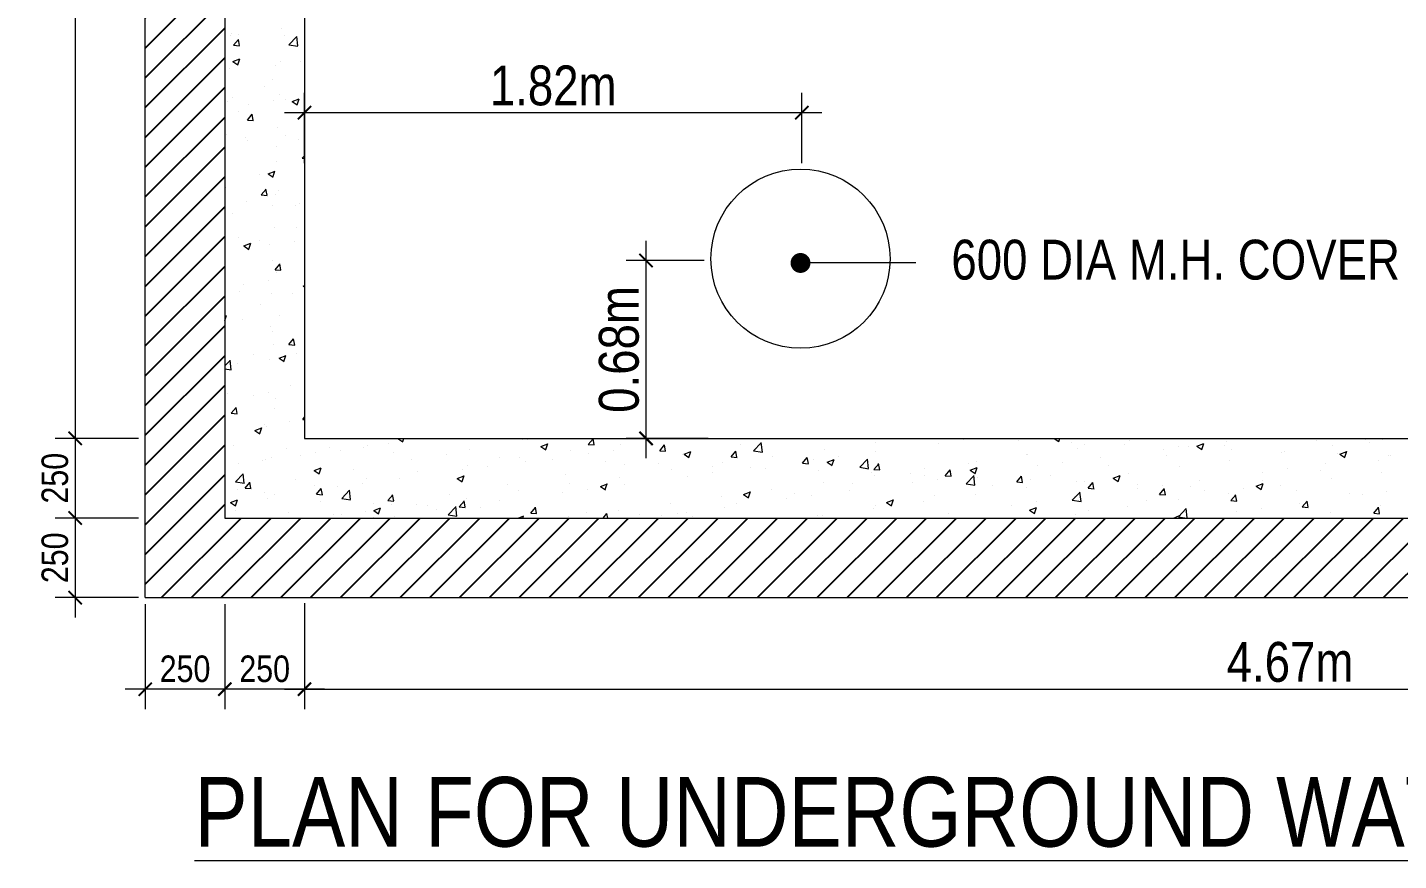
# Model space of a CAD drawing. Header units: inches. Extents: x -4010 to 65129, y -40138 to -1318.
# Drawn here: x 46673.1 to 46879.7, y -40137.9 to -40012.3 of the extents above; entities that cross this region are included whole.
import ezdxf

# ---------------------------------------------------------------- set-up
doc = ezdxf.new("R2010")
doc.units = ezdxf.units.IN
doc.header["$MEASUREMENT"] = 0
doc.header["$PDMODE"] = 99
doc.linetypes.add('ACAD_ISO04W100', pattern=[30.5, 24, -3, 0.5, -3])
doc.linetypes.add('DASHED2', pattern=[0.375, 0.25, -0.125])
for name, color, linetype, lineweight in [('BIG TEXT', 82, 'Continuous', 9), ('DIM', 7, 'Continuous', 15), ('GRID', 8, 'ACAD_ISO04W100', 15), ('TAXT', 150, 'Continuous', 0), ('U.G.W.R.', 130, 'DASHED2', 5), ('wall1', 7, 'Continuous', 9)]:
    doc.layers.add(name, color=color, linetype=linetype, lineweight=lineweight)
doc.layers.add('SECTION', color=7, linetype='Continuous')
doc.styles.get("Standard").update_dxf_attribs({"font": 'ARIALN.TTF'})
doc.dimstyles.new('L-SECTION', dxfattribs={"dimtxt": 4, "dimasz": 2, "dimexe": 3, "dimexo": 1, "dimgap": 1, "dimtad": 1, "dimdec": 0, "dimzin": 3, "dimdsep": 46, "dimlunit": 4, "dimtxsty": 'Standard', "dimblk1": 'ARCHTICK', "dimblk2": 'ARCHTICK', "dimsah": 1, "dimcen": 0.09375, "dimdle": 3, "dimclrd": 6, "dimclre": 6, "dimclrt": 6, "dimadec": 0, "dimazin": 0, "dimtfac": 1, "dimtdec": 0, "dimtofl": 0, "dimtmove": 1, "dimatfit": 3, "dimldrblk": 'ARCHTICK', "dimfxl": 3, "dimtolj": 1, "dimtzin": 0, "dimlwd": -1, "dimlwe": -1, "dimarcsym": 0})

# ---------------------------------------------------------------- blocks, each defined once
blk = doc.blocks.new('_ArchTick')
at = {"layer": 'GRID', "color": 0, "const_width": 0.15}
blk.add_lwpolyline([(-0.5, -0.5), (0.5, 0.5)], dxfattribs=at)
blk = doc.blocks.new('*D1458')
at = {"layer": 'Defpoints', "color": 0, "linetype": 'ByBlock'}
for p in [(46714.82, -40098.08), (47011.82, -40098.08), (47011.82, -40112.06)]:
    blk.add_point(p, dxfattribs=at)
at = {"layer": 'DIM', "color": 6}
for p, q in [((46714.82, -40099.08), (46714.82, -40115.06)), ((47011.82, -40099.08), (47011.82, -40115.06)), ((46711.82, -40112.06), (47014.82, -40112.06))]:
    blk.add_line(p, q, dxfattribs=at)
at = {"layer": 'DIM', "color": 6, "linetype": 'ByBlock', "xscale": 2, "yscale": 2, "zscale": 2, "rotation": 180}
blk.add_blockref('_ArchTick', (46714.82, -40112.06), dxfattribs=at)
at = {"layer": 'DIM', "color": 6, "linetype": 'ByBlock', "xscale": 2, "yscale": 2, "zscale": 2}
blk.add_blockref('_ArchTick', (47011.82, -40112.06), dxfattribs=at)
at = {"layer": 'DIM', "color": 6, "linetype": 'ByBlock', "insert": (46863.32, -40107.99), "char_height": 4, "attachment_point": 5}
blk.add_mtext('\\A1;{\\H1.5x;4.67m}', dxfattribs=at)
blk = doc.blocks.new('*D1461')
at = {"layer": 'Defpoints', "color": 0, "linetype": 'ByBlock'}
for p in [(46690.82, -39912.26), (46680.27, -40074.26), (46690.82, -40074.26)]:
    blk.add_point(p, dxfattribs=at)
at = {"layer": 'DIM', "color": 6}
for p, q in [((46680.27, -39909.26), (46680.27, -40077.26)), ((46689.82, -39912.26), (46677.27, -39912.26)), ((46689.82, -40074.26), (46677.27, -40074.26))]:
    blk.add_line(p, q, dxfattribs=at)
at = {"layer": 'DIM', "color": 6, "linetype": 'ByBlock', "xscale": 2, "yscale": 2, "zscale": 2}
for p, rotation in [((46680.27, -39912.26), 90), ((46680.27, -40074.26), 270)]:
    blk.add_blockref('_ArchTick', p, dxfattribs=dict(at, rotation=rotation))
at = {"layer": 'DIM', "color": 6, "linetype": 'ByBlock', "insert": (46676.2, -39993.26), "char_height": 4, "attachment_point": 5, "rotation": 90}
blk.add_mtext('\\A1;{\\H1.5x;3.35m}', dxfattribs=at)
blk = doc.blocks.new('*D1462')
at = {"layer": 'Defpoints', "color": 0, "linetype": 'ByBlock'}
for p in [(46690.82, -40074.26), (46680.27, -40086.26), (46690.82, -40086.26)]:
    blk.add_point(p, dxfattribs=at)
at = {"layer": 'DIM', "color": 6}
for p, q in [((46680.27, -40071.26), (46680.27, -40089.26)), ((46689.82, -40074.26), (46677.27, -40074.26)), ((46689.82, -40086.26), (46677.27, -40086.26))]:
    blk.add_line(p, q, dxfattribs=at)
at = {"layer": 'DIM', "color": 6, "linetype": 'ByBlock', "xscale": 2, "yscale": 2, "zscale": 2}
for p, rotation in [((46680.27, -40074.26), 90), ((46680.27, -40086.26), 270)]:
    blk.add_blockref('_ArchTick', p, dxfattribs=dict(at, rotation=rotation))
at = {"layer": 'DIM', "color": 6, "linetype": 'ByBlock', "insert": (46677.22, -40080.26), "char_height": 4, "attachment_point": 5, "rotation": 90}
blk.add_mtext('\\A1;250', dxfattribs=at)
blk = doc.blocks.new('*D1464')
at = {"layer": 'Defpoints', "color": 0, "linetype": 'ByBlock'}
for p in [(46789.76, -40025.16), (46714.82, -40033.76), (46789.76, -40033.76)]:
    blk.add_point(p, dxfattribs=at)
at = {"layer": 'DIM', "color": 6}
for p, q in [((46714.82, -40032.76), (46714.82, -40022.16)), ((46789.76, -40032.76), (46789.76, -40022.16)), ((46711.82, -40025.16), (46792.76, -40025.16))]:
    blk.add_line(p, q, dxfattribs=at)
at = {"layer": 'DIM', "color": 6, "linetype": 'ByBlock', "xscale": 2, "yscale": 2, "zscale": 2, "rotation": 180}
blk.add_blockref('_ArchTick', (46714.82, -40025.16), dxfattribs=at)
at = {"layer": 'DIM', "color": 6, "linetype": 'ByBlock', "xscale": 2, "yscale": 2, "zscale": 2}
blk.add_blockref('_ArchTick', (46789.76, -40025.16), dxfattribs=at)
at = {"layer": 'DIM', "color": 6, "linetype": 'ByBlock', "insert": (46752.29, -40021.1), "char_height": 4, "attachment_point": 5}
blk.add_mtext('\\A1;{\\H1.5x;1.82m}', dxfattribs=at)
blk = doc.blocks.new('*D1465')
at = {"layer": 'Defpoints', "color": 0, "linetype": 'ByBlock'}
for p in [(46766.28, -40047.46), (46776.06, -40047.46), (46776.63, -40074.26)]:
    blk.add_point(p, dxfattribs=at)
at = {"layer": 'DIM', "color": 6}
for p, q in [((46766.28, -40077.26), (46766.28, -40044.46)), ((46775.06, -40047.46), (46763.28, -40047.46)), ((46775.63, -40074.26), (46763.28, -40074.26))]:
    blk.add_line(p, q, dxfattribs=at)
at = {"layer": 'DIM', "color": 6, "linetype": 'ByBlock', "xscale": 2, "yscale": 2, "zscale": 2}
for p, rotation in [((46766.28, -40047.46), 90), ((46766.28, -40074.26), 270)]:
    blk.add_blockref('_ArchTick', p, dxfattribs=dict(at, rotation=rotation))
at = {"layer": 'DIM', "color": 6, "linetype": 'ByBlock', "insert": (46762.22, -40060.86), "char_height": 4, "attachment_point": 5, "rotation": 90}
blk.add_mtext('\\A1;{\\H1.5x;0.68m}', dxfattribs=at)
blk = doc.blocks.new('*D1472')
at = {"layer": 'Defpoints', "color": 0}
for p in [(46702.82, -40098.26), (46714.82, -40099.14), (46702.82, -40112.06)]:
    blk.add_point(p, dxfattribs=at)
at = {"layer": 'DIM', "color": 6}
for p, q in [((46702.82, -40099.26), (46702.82, -40115.06)), ((46714.82, -40100.14), (46714.82, -40115.06)), ((46717.82, -40112.06), (46699.82, -40112.06))]:
    blk.add_line(p, q, dxfattribs=at)
at = {"layer": 'DIM', "color": 6, "xscale": 2, "yscale": 2, "zscale": 2, "rotation": 180}
blk.add_blockref('_ArchTick', (46702.82, -40112.06), dxfattribs=at)
at = {"layer": 'DIM', "color": 6, "xscale": 2, "yscale": 2, "zscale": 2}
blk.add_blockref('_ArchTick', (46714.82, -40112.06), dxfattribs=at)
at = {"layer": 'DIM', "color": 6, "insert": (46708.82, -40109.01), "char_height": 4, "attachment_point": 5}
blk.add_mtext('\\A1;250', dxfattribs=at)
blk = doc.blocks.new('*D1473')
at = {"layer": 'Defpoints', "color": 0}
for p in [(46690.82, -40098.26), (46702.82, -40099.14), (46690.82, -40112.06)]:
    blk.add_point(p, dxfattribs=at)
at = {"layer": 'DIM', "color": 6}
for p, q in [((46690.82, -40099.26), (46690.82, -40115.06)), ((46702.82, -40100.14), (46702.82, -40115.06)), ((46705.82, -40112.06), (46687.82, -40112.06))]:
    blk.add_line(p, q, dxfattribs=at)
at = {"layer": 'DIM', "color": 6, "xscale": 2, "yscale": 2, "zscale": 2, "rotation": 180}
blk.add_blockref('_ArchTick', (46690.82, -40112.06), dxfattribs=at)
at = {"layer": 'DIM', "color": 6, "xscale": 2, "yscale": 2, "zscale": 2}
blk.add_blockref('_ArchTick', (46702.82, -40112.06), dxfattribs=at)
at = {"layer": 'DIM', "color": 6, "insert": (46696.82, -40109.01), "char_height": 4, "attachment_point": 5}
blk.add_mtext('\\A1;250', dxfattribs=at)
blk = doc.blocks.new('*D1476')
at = {"layer": 'Defpoints', "color": 0, "linetype": 'ByBlock'}
for p in [(46690.82, -40086.26), (46680.27, -40098.26), (46690.82, -40098.26)]:
    blk.add_point(p, dxfattribs=at)
at = {"layer": 'DIM', "color": 6}
for p, q in [((46680.27, -40083.26), (46680.27, -40101.26)), ((46689.82, -40086.26), (46677.27, -40086.26)), ((46689.82, -40098.26), (46677.27, -40098.26))]:
    blk.add_line(p, q, dxfattribs=at)
at = {"layer": 'DIM', "color": 6, "linetype": 'ByBlock', "xscale": 2, "yscale": 2, "zscale": 2}
for p, rotation in [((46680.27, -40086.26), 90), ((46680.27, -40098.26), 270)]:
    blk.add_blockref('_ArchTick', p, dxfattribs=dict(at, rotation=rotation))
at = {"layer": 'DIM', "color": 6, "linetype": 'ByBlock', "insert": (46677.22, -40092.26), "char_height": 4, "attachment_point": 5, "rotation": 90}
blk.add_mtext('\\A1;250', dxfattribs=at)

msp = doc.modelspace()

# ---------------------------------------------------------------- hatches: boundary and pattern name
at = {"layer": 'SECTION'}
h = msp.add_hatch(dxfattribs=at)
h.set_pattern_fill('ANSI31', color=134, style=0)
h.set_pattern_definition([(45, (37010.8462, -24968.259), (-2.24506403, 2.24506403), [])])
h.paths.add_polyline_path([(46690.815, -39888.259), (46690.815, -40098.259), (47035.815, -40098.259), (47035.815, -39888.259)])
h.paths.add_polyline_path([(47023.815, -39900.259), (47023.815, -40086.259), (46702.815, -40086.259), (46702.815, -39900.259)], flags=16)

# ---------------------------------------------------------------- linework, layer by layer
at = {"layer": 'DIM', "linetype": 'ByBlock'}
for p, q in [((46703.77, -40013.216), (46703.77, -40013.216)), ((46704.865, -40013.315), (46704.865, -40013.315)), ((46711.348, -40012.482), (46711.348, -40012.482)), ((46703.646, -40013.538), (46703.646, -40013.538)), ((46704.138, -40014.994), (46704.861, -40014.132)), ((46704.138, -40014.994), (46705.034, -40015.072)), ((46705.028, -40015.055), (46704.854, -40014.115)), ((46711.778, -40013.555), (46711.778, -40013.555)), ((46712.479, -40014.918), (46713.648, -40013.701)), ((46712.479, -40014.918), (46713.813, -40015.125)), ((46713.807, -40015.11), (46713.641, -40013.686)), ((46704.028, -40017.468), (46705.078, -40017.065)), ((46704.028, -40017.468), (46704.774, -40017.971)), ((46704.767, -40017.954), (46705.071, -40017.048)), ((46711.165, -40017.475), (46711.165, -40017.475)), ((46714.147, -40017.489), (46714.147, -40017.489)), ((46703.464, -40018.531), (46703.464, -40018.531)), ((46710.392, -40017.984), (46710.392, -40017.984)), ((46708.857, -40021.219), (46708.857, -40021.219)), ((46710.039, -40020.159), (46710.039, -40020.159)), ((46703.281, -40023.525), (46703.281, -40023.525)), ((46704.012, -40022.896), (46704.012, -40022.896)), ((46710.201, -40023.406), (46710.201, -40023.406)), ((46710.983, -40022.468), (46710.983, -40022.468)), ((46712.019, -40023.234), (46712.019, -40023.234)), ((46712.981, -40023.507), (46714.032, -40023.104)), ((46712.981, -40023.507), (46713.727, -40024.01)), ((46713.633, -40023.452), (46713.633, -40023.452)), ((46713.721, -40023.994), (46714.025, -40023.087)), ((46704.885, -40024.954), (46704.885, -40024.954)), ((46706.219, -40026.277), (46706.942, -40025.415)), ((46706.446, -40023.9), (46706.446, -40023.9)), ((46707.109, -40026.338), (46706.936, -40025.398)), ((46706.219, -40026.277), (46707.116, -40026.355)), ((46710.8, -40027.462), (46710.8, -40027.462)), ((46703.099, -40028.518), (46703.099, -40028.518)), ((46705.872, -40028.844), (46705.872, -40028.844)), ((46706.255, -40029.322), (46706.255, -40029.322)), ((46711.936, -40028.574), (46711.936, -40028.574)), ((46713.88, -40029.182), (46713.88, -40029.182)), ((46710.614, -40030.203), (46710.614, -40030.203)), ((46714.468, -40032.013), (46714.815, -40031.651)), ((46714.468, -40032.013), (46714.815, -40032.067)), ((46702.916, -40033.511), (46702.916, -40033.511)), ((46709.332, -40034.384), (46710.382, -40033.981)), ((46710.071, -40034.871), (46710.375, -40033.964)), ((46710.618, -40032.455), (46710.618, -40032.455)), ((46707.99, -40034.49), (46707.99, -40034.49)), ((46709.332, -40034.384), (46710.078, -40034.888)), ((46702.951, -40036.509), (46702.951, -40036.509)), ((46708.3, -40037.56), (46709.023, -40036.698)), ((46708.3, -40037.56), (46709.197, -40037.638)), ((46709.19, -40037.621), (46709.017, -40036.681)), ((46710.436, -40037.449), (46710.436, -40037.449)), ((46710.959, -40036.847), (46710.959, -40036.847)), ((46706.114, -40038.524), (46706.114, -40038.524)), ((46709.995, -40039.153), (46709.995, -40039.153)), ((46713.517, -40039.159), (46713.517, -40039.159)), ((46714.121, -40038.862), (46714.121, -40038.862)), ((46704.044, -40040.406), (46704.044, -40040.406)), ((46704.841, -40043.948), (46704.841, -40043.948)), ((46707.974, -40044.472), (46707.974, -40044.472)), ((46710.253, -40042.442), (46710.253, -40042.442)), ((46713.589, -40042.446), (46713.589, -40042.446)), ((46705.682, -40045.262), (46706.732, -40044.858)), ((46705.682, -40045.262), (46706.428, -40045.765)), ((46706.421, -40045.748), (46706.726, -40044.842)), ((46709.571, -40045.075), (46709.571, -40045.075)), ((46713.326, -40044.581), (46713.326, -40044.581)), ((46710.071, -40047.435), (46710.071, -40047.435)), ((46710.382, -40048.843), (46711.105, -40047.981)), ((46711.272, -40048.904), (46711.098, -40047.964)), ((46709.38, -40050.497), (46709.38, -40050.497)), ((46710.382, -40048.843), (46711.278, -40048.921)), ((46710.57, -40049.197), (46710.57, -40049.197)), ((46705.053, -40052.137), (46705.053, -40052.137)), ((46705.625, -40050.991), (46705.625, -40050.991)), ((46709.888, -40052.429), (46709.888, -40052.429)), ((46713.061, -40052.475), (46713.061, -40052.475)), ((46714.635, -40051.301), (46714.815, -40051.232)), ((46714.635, -40051.301), (46714.815, -40051.422)), ((46708.216, -40054.152), (46708.216, -40054.152)), ((46702.815, -40056.496), (46703.076, -40055.719)), ((46702.815, -40055.838), (46703.082, -40055.736)), ((46705.434, -40056.413), (46705.434, -40056.413)), ((46711.115, -40055.665), (46711.115, -40055.665)), ((46709.706, -40057.422), (46709.706, -40057.422)), ((46709.95, -40058.147), (46709.95, -40058.147)), ((46710.077, -40060.1), (46710.077, -40060.1)), ((46712.463, -40060.125), (46713.186, -40059.264)), ((46712.463, -40060.125), (46713.359, -40060.204)), ((46713.353, -40060.187), (46713.179, -40059.247)), ((46702.815, -40063.325), (46703.605, -40062.502)), ((46703.764, -40063.911), (46703.598, -40062.487)), ((46704.797, -40062.942), (46704.797, -40062.942)), ((46707.169, -40061.581), (46707.169, -40061.581)), ((46709.524, -40062.416), (46709.524, -40062.416)), ((46710.986, -40062.178), (46712.036, -40061.775)), ((46710.986, -40062.178), (46711.732, -40062.681)), ((46711.725, -40062.665), (46712.029, -40061.758)), ((46713.545, -40061.441), (46713.545, -40061.441)), ((46702.815, -40063.778), (46703.771, -40063.926)), ((46712.696, -40066.25), (46712.696, -40066.25)), ((46703.223, -40067.498), (46703.223, -40067.498)), ((46707.156, -40067.765), (46707.156, -40067.765)), ((46709.341, -40067.409), (46709.341, -40067.409)), ((46710.525, -40068.192), (46710.525, -40068.192)), ((46703.785, -40070.467), (46704.508, -40069.605)), ((46703.785, -40070.467), (46704.682, -40070.545)), ((46704.675, -40070.529), (46704.502, -40069.588)), ((46710.318, -40069.78), (46710.318, -40069.78)), ((46714.544, -40071.408), (46714.815, -40071.085)), ((46707.336, -40073.055), (46708.386, -40072.652)), ((46707.336, -40073.055), (46708.082, -40073.559)), ((46708.076, -40073.542), (46708.38, -40072.635)), ((46708.75, -40072.167), (46708.75, -40072.167)), ((46709.159, -40072.402), (46709.159, -40072.402)), ((46712.505, -40071.672), (46712.505, -40071.672)), ((46714.544, -40071.408), (46714.815, -40071.432)), ((46704.171, -40075.389), (46704.171, -40075.389)), ((46724.344, -40075.311), (46724.344, -40075.311)), ((46727.468, -40075.099), (46727.468, -40075.099)), ((46728.897, -40074.259), (46729.639, -40074.76)), ((46729.632, -40074.743), (46729.795, -40074.259)), ((46733.149, -40074.351), (46733.149, -40074.351)), ((46747.131, -40074.259), (46747.717, -40074.311)), ((46747.711, -40074.294), (46747.704, -40074.259)), ((46748.492, -40074.429), (46748.492, -40074.429)), ((46750.45, -40075.458), (46751.5, -40075.055)), ((46750.45, -40075.458), (46751.196, -40075.961)), ((46751.189, -40075.945), (46751.494, -40075.038)), ((46757.58, -40075.173), (46758.303, -40074.312)), ((46757.58, -40075.173), (46758.476, -40075.252)), ((46758.47, -40075.235), (46758.296, -40074.295)), ((46762.509, -40075.147), (46762.509, -40075.147)), ((46767.022, -40075.288), (46767.022, -40075.288)), ((46768.339, -40076.115), (46769.062, -40075.253)), ((46769.229, -40076.176), (46769.055, -40075.236)), ((46780.464, -40075.174), (46780.464, -40075.174)), ((46782.48, -40076.133), (46783.648, -40074.916)), ((46783.807, -40076.325), (46783.642, -40074.901)), ((46800.887, -40074.818), (46800.887, -40074.818)), ((46810.368, -40074.978), (46810.368, -40074.978)), ((46814.123, -40074.484), (46814.123, -40074.484)), ((46822.421, -40074.516), (46822.421, -40074.516)), ((46827.776, -40074.259), (46828.47, -40074.727)), ((46828.464, -40074.711), (46828.615, -40074.259)), ((46830.428, -40074.854), (46830.428, -40074.854)), ((46832.331, -40075.114), (46832.331, -40075.114)), ((46838.436, -40075.193), (46838.436, -40075.193)), ((46839.141, -40074.586), (46839.141, -40074.586)), ((46847.996, -40075.421), (46847.996, -40075.421)), ((46849.281, -40075.425), (46850.331, -40075.022)), ((46849.281, -40075.425), (46850.027, -40075.929)), ((46850.021, -40075.912), (46850.325, -40075.005)), ((46853.421, -40075.404), (46853.421, -40075.404)), ((46853.677, -40074.673), (46853.677, -40074.673)), ((46867.302, -40074.531), (46867.302, -40074.531)), ((46869.73, -40075.382), (46869.73, -40075.382)), ((46874.013, -40074.259), (46874.743, -40074.323)), ((46874.736, -40074.306), (46874.728, -40074.259)), ((46875.31, -40074.87), (46875.31, -40074.87)), ((46877.306, -40074.422), (46877.306, -40074.422)), ((46708.976, -40077.396), (46708.976, -40077.396)), ((46709.906, -40077.142), (46709.906, -40077.142)), ((46712.179, -40075.728), (46712.179, -40075.728)), ((46714.24, -40076.841), (46714.24, -40076.841)), ((46716.553, -40076.436), (46716.553, -40076.436)), ((46718.654, -40075.64), (46718.654, -40075.64)), ((46720.186, -40076.066), (46720.186, -40076.066)), ((46723.713, -40075.593), (46723.713, -40075.593)), ((46728.193, -40076.404), (46728.193, -40076.404)), ((46730.996, -40077.432), (46730.996, -40077.432)), ((46736.201, -40076.743), (46736.201, -40076.743)), ((46739.744, -40075.93), (46739.744, -40075.93)), ((46744.208, -40077.081), (46744.208, -40077.081)), ((46747.23, -40077.163), (46747.23, -40077.163)), ((46752.215, -40077.419), (46752.215, -40077.419)), ((46754.932, -40076.107), (46754.932, -40076.107)), ((46757.586, -40076.531), (46757.586, -40076.531)), ((46761.341, -40076.036), (46761.341, -40076.036)), ((46768.339, -40076.115), (46769.235, -40076.193)), ((46771.716, -40076.675), (46771.716, -40076.675)), ((46772.007, -40076.659), (46773.057, -40076.256)), ((46772.007, -40076.659), (46772.753, -40077.163)), ((46772.746, -40077.146), (46773.051, -40076.239)), ((46779.098, -40077.056), (46779.821, -40076.194)), ((46779.098, -40077.056), (46779.994, -40077.134)), ((46779.988, -40077.118), (46779.814, -40076.177)), ((46782.48, -40076.133), (46783.814, -40076.34)), ((46785.395, -40076.999), (46785.395, -40076.999)), ((46789.856, -40077.997), (46790.58, -40077.136)), ((46790.746, -40078.059), (46790.573, -40077.119)), ((46791.459, -40077.468), (46791.459, -40077.468)), ((46793.186, -40075.875), (46793.186, -40075.875)), ((46793.564, -40077.861), (46794.614, -40077.458)), ((46794.303, -40078.347), (46794.607, -40077.441)), ((46795.214, -40076.973), (46795.214, -40076.973)), ((46798.488, -40078.616), (46799.657, -40077.398)), ((46799.816, -40078.808), (46799.65, -40077.383)), ((46800.895, -40076.226), (46800.895, -40076.226)), ((46823.583, -40076.616), (46823.583, -40076.616)), ((46823.774, -40076.671), (46823.774, -40076.671)), ((46831.351, -40075.71), (46831.351, -40075.71)), ((46834.767, -40077.163), (46834.767, -40077.163)), ((46844.24, -40075.916), (46844.24, -40075.916)), ((46844.673, -40076.906), (46844.673, -40076.906)), ((46846.443, -40075.531), (46846.443, -40075.531)), ((46854.45, -40075.869), (46854.45, -40075.869)), ((46862.028, -40076.438), (46862.028, -40076.438)), ((46862.458, -40076.208), (46862.458, -40076.208)), ((46870.465, -40076.546), (46870.465, -40076.546)), ((46870.838, -40076.627), (46871.888, -40076.224)), ((46870.838, -40076.627), (46871.584, -40077.13)), ((46871.577, -40077.113), (46871.882, -40076.207)), ((46878.113, -40076.853), (46878.113, -40076.853)), ((46878.472, -40076.884), (46878.472, -40076.884)), ((46704.425, -40080.814), (46705.594, -40079.596)), ((46704.804, -40078.083), (46704.804, -40078.083)), ((46705.753, -40081.006), (46705.587, -40079.581)), ((46708.559, -40077.588), (46708.559, -40077.588)), ((46716.29, -40079.095), (46717.34, -40078.692)), ((46716.29, -40079.095), (46717.036, -40079.598)), ((46717.029, -40079.581), (46717.333, -40078.675)), ((46722.248, -40078.934), (46722.248, -40078.934)), ((46731.863, -40079.248), (46731.863, -40079.248)), ((46738.677, -40079.02), (46738.677, -40079.02)), ((46739.44, -40078.288), (46739.44, -40078.288)), ((46742.432, -40078.526), (46742.432, -40078.526)), ((46748.113, -40077.778), (46748.113, -40077.778)), ((46760.223, -40077.758), (46760.223, -40077.758)), ((46762.968, -40078.177), (46762.968, -40078.177)), ((46768.23, -40078.096), (46768.23, -40078.096)), ((46770.117, -40079.016), (46770.117, -40079.016)), ((46776.237, -40078.434), (46776.237, -40078.434)), ((46776.304, -40079.463), (46776.304, -40079.463)), ((46777.819, -40077.959), (46777.819, -40077.959)), ((46781.985, -40078.715), (46781.985, -40078.715)), ((46784.245, -40078.773), (46784.245, -40078.773)), ((46789.856, -40077.997), (46790.753, -40078.076)), ((46792.252, -40079.111), (46792.252, -40079.111)), ((46793.564, -40077.861), (46794.31, -40078.364)), ((46798.488, -40078.616), (46799.822, -40078.823)), ((46800.259, -40079.449), (46800.259, -40079.449)), ((46800.615, -40078.939), (46801.338, -40078.077)), ((46800.615, -40078.939), (46801.512, -40079.017)), ((46801.505, -40079), (46801.332, -40078.06)), ((46808.282, -40078.851), (46808.282, -40078.851)), ((46811.374, -40079.88), (46812.097, -40079.018)), ((46812.264, -40079.941), (46812.091, -40079.001)), ((46814.835, -40078.117), (46814.835, -40078.117)), ((46815.121, -40079.062), (46816.171, -40078.659)), ((46815.121, -40079.062), (46815.867, -40079.565)), ((46815.86, -40079.549), (46816.164, -40078.642)), ((46816.072, -40077.727), (46816.072, -40077.727)), ((46825.331, -40078.405), (46825.331, -40078.405)), ((46829.086, -40077.911), (46829.086, -40077.911)), ((46835.925, -40078.408), (46835.925, -40078.408)), ((46838.959, -40079.579), (46838.959, -40079.579)), ((46846.661, -40078.523), (46846.661, -40078.523)), ((46854.237, -40077.563), (46854.237, -40077.563)), ((46859.204, -40079.342), (46859.204, -40079.342)), ((46862.959, -40078.848), (46862.959, -40078.848)), ((46867.897, -40079.152), (46867.897, -40079.152)), ((46868.64, -40078.1), (46868.64, -40078.1)), ((46876.645, -40077.651), (46876.645, -40077.651)), ((46877.124, -40079.415), (46877.124, -40079.415)), ((46704.425, -40080.814), (46705.759, -40081.021)), ((46705.866, -40081.75), (46706.59, -40080.888)), ((46706.756, -40081.811), (46706.583, -40080.871)), ((46713.5, -40080.435), (46713.5, -40080.435)), ((46716.371, -40081.429), (46716.371, -40081.429)), ((46719.767, -40081.51), (46719.767, -40081.51)), ((46723.522, -40081.015), (46723.522, -40081.015)), ((46724.161, -40080.304), (46724.161, -40080.304)), ((46729.203, -40080.267), (46729.203, -40080.267)), ((46737.846, -40080.296), (46738.593, -40080.799)), ((46737.846, -40080.296), (46738.897, -40079.893)), ((46738.586, -40080.782), (46738.89, -40079.876)), ((46745.472, -40081.18), (46745.472, -40081.18)), ((46754.22, -40079.678), (46754.22, -40079.678)), ((46754.75, -40081.101), (46754.75, -40081.101)), ((46759.403, -40081.497), (46760.454, -40081.094)), ((46759.403, -40081.497), (46760.15, -40082.001)), ((46760.143, -40081.984), (46760.447, -40081.077)), ((46762.326, -40080.14), (46762.326, -40080.14)), ((46763.076, -40081.204), (46763.076, -40081.204)), ((46772.549, -40079.957), (46772.549, -40079.957)), ((46793.004, -40080.868), (46793.004, -40080.868)), ((46797.34, -40081.12), (46797.34, -40081.12)), ((46800.705, -40079.812), (46800.705, -40079.812)), ((46806.088, -40079.619), (46806.088, -40079.619)), ((46806.422, -40080.895), (46806.422, -40080.895)), ((46808.267, -40079.788), (46808.267, -40079.788)), ((46810.177, -40080.4), (46810.177, -40080.4)), ((46811.374, -40079.88), (46812.271, -40079.958)), ((46814.497, -40081.099), (46815.665, -40079.881)), ((46814.497, -40081.099), (46815.831, -40081.306)), ((46815.824, -40081.291), (46815.659, -40079.866)), ((46815.858, -40079.652), (46815.858, -40079.652)), ((46816.274, -40080.126), (46816.274, -40080.126)), ((46818.43, -40081.411), (46818.43, -40081.411)), ((46822.133, -40080.821), (46822.856, -40079.959)), ((46822.133, -40080.821), (46823.03, -40080.9)), ((46823.023, -40080.883), (46822.85, -40079.943)), ((46823.592, -40081.664), (46823.592, -40081.664)), ((46824.281, -40080.464), (46824.281, -40080.464)), ((46827.177, -40079.909), (46827.177, -40079.909)), ((46831.168, -40080.704), (46831.168, -40080.704)), ((46832.289, -40080.803), (46832.289, -40080.803)), ((46832.892, -40081.762), (46833.615, -40080.901)), ((46833.782, -40081.824), (46833.609, -40080.884)), ((46836.678, -40080.263), (46837.728, -40079.86)), ((46836.678, -40080.263), (46837.424, -40080.767)), ((46837.417, -40080.75), (46837.721, -40079.843)), ((46840.296, -40081.141), (46840.296, -40081.141)), ((46844.05, -40081.337), (46844.05, -40081.337)), ((46848.303, -40081.479), (46848.303, -40081.479)), ((46849.731, -40080.59), (46849.731, -40080.59)), ((46858.235, -40081.465), (46859.285, -40081.061)), ((46858.235, -40081.465), (46858.981, -40081.968)), ((46858.974, -40081.951), (46859.278, -40081.045)), ((46859.149, -40080.654), (46859.149, -40080.654)), ((46861.846, -40081.431), (46861.846, -40081.431)), ((46869.547, -40080.375), (46869.547, -40080.375)), ((46703.686, -40083.933), (46704.737, -40083.53)), ((46704.426, -40084.419), (46704.73, -40083.513)), ((46704.613, -40083.505), (46704.613, -40083.505)), ((46704.753, -40081.937), (46704.753, -40081.937)), ((46705.866, -40081.75), (46706.763, -40081.828)), ((46708.794, -40082.389), (46708.794, -40082.389)), ((46709.258, -40083.393), (46709.258, -40083.393)), ((46710.294, -40082.757), (46710.294, -40082.757)), ((46716.625, -40082.691), (46717.348, -40081.829)), ((46716.625, -40082.691), (46717.522, -40082.77)), ((46717.265, -40083.731), (46717.265, -40083.731)), ((46717.515, -40082.753), (46717.342, -40081.812)), ((46720.434, -40083.297), (46721.602, -40082.079)), ((46720.434, -40083.297), (46721.768, -40083.504)), ((46721.761, -40083.489), (46721.596, -40082.064)), ((46727.384, -40083.632), (46728.107, -40082.771)), ((46727.384, -40083.632), (46728.281, -40083.711)), ((46728.274, -40083.694), (46728.101, -40082.754)), ((46736.725, -40082.681), (46736.725, -40082.681)), ((46738.143, -40084.574), (46738.866, -40083.712)), ((46739.033, -40084.635), (46738.86, -40083.695)), ((46739.257, -40083.281), (46739.257, -40083.281)), ((46744.167, -40083.694), (46744.167, -40083.694)), ((46747.048, -40082.157), (46747.048, -40082.157)), ((46753.64, -40082.447), (46753.64, -40082.447)), ((46757.395, -40081.952), (46757.395, -40081.952)), ((46777.636, -40082.953), (46777.636, -40082.953)), ((46780.96, -40082.699), (46782.011, -40082.295)), ((46780.96, -40082.699), (46781.707, -40083.202)), ((46781.7, -40083.185), (46782.004, -40082.279)), ((46785.213, -40081.993), (46785.213, -40081.993)), ((46787.512, -40083.384), (46787.512, -40083.384)), ((46788.592, -40082.622), (46788.592, -40082.622)), ((46791.268, -40082.89), (46791.268, -40082.89)), ((46796.949, -40082.142), (46796.949, -40082.142)), ((46802.517, -40083.9), (46803.568, -40083.497)), ((46803.257, -40084.386), (46803.561, -40083.48)), ((46809.682, -40082.912), (46809.682, -40082.912)), ((46815.89, -40082.72), (46815.89, -40082.72)), ((46830.506, -40083.582), (46831.674, -40082.364)), ((46830.506, -40083.582), (46831.84, -40083.789)), ((46830.821, -40083.079), (46830.821, -40083.079)), ((46831.833, -40083.774), (46831.667, -40082.349)), ((46832.892, -40081.762), (46833.789, -40081.841)), ((46840.294, -40081.832), (46840.294, -40081.832)), ((46841.654, -40083.657), (46841.654, -40083.657)), ((46843.651, -40082.704), (46844.374, -40081.842)), ((46843.651, -40082.704), (46844.547, -40082.782)), ((46844.541, -40082.765), (46844.368, -40081.825)), ((46846.478, -40083.516), (46846.478, -40083.516)), ((46850.402, -40082.155), (46850.402, -40082.155)), ((46854.055, -40082.556), (46854.055, -40082.556)), ((46854.41, -40083.645), (46855.133, -40082.783)), ((46854.41, -40083.645), (46855.306, -40083.723)), ((46855.3, -40083.707), (46855.126, -40082.766)), ((46856.311, -40081.818), (46856.311, -40081.818)), ((46864.318, -40082.156), (46864.318, -40082.156)), ((46865.169, -40084.586), (46865.892, -40083.724)), ((46866.059, -40084.648), (46865.885, -40083.708)), ((46872.325, -40082.494), (46872.325, -40082.494)), ((46874.167, -40082.769), (46874.167, -40082.769)), ((46877.922, -40082.275), (46877.922, -40082.275)), ((46703.686, -40083.933), (46704.432, -40084.436)), ((46704.413, -40085.069), (46704.413, -40085.069)), ((46712.42, -40085.408), (46712.42, -40085.408)), ((46719.229, -40085.685), (46719.229, -40085.685)), ((46720.428, -40085.746), (46720.428, -40085.746)), ((46723.979, -40085.298), (46723.979, -40085.298)), ((46725.243, -40085.134), (46726.293, -40084.731)), ((46725.243, -40085.134), (46725.989, -40085.637)), ((46725.272, -40084.069), (46725.272, -40084.069)), ((46725.983, -40085.62), (46726.287, -40084.714)), ((46727.977, -40084.183), (46727.977, -40084.183)), ((46731.681, -40084.242), (46731.681, -40084.242)), ((46733.28, -40084.408), (46733.28, -40084.408)), ((46734.731, -40084.936), (46734.731, -40084.936)), ((46736.443, -40085.779), (46737.611, -40084.562)), ((46736.443, -40085.779), (46737.777, -40085.986)), ((46737.77, -40085.971), (46737.604, -40084.547)), ((46738.143, -40084.574), (46739.04, -40084.652)), ((46738.486, -40084.442), (46738.486, -40084.442)), ((46741.287, -40084.746), (46741.287, -40084.746)), ((46748.902, -40085.515), (46749.625, -40084.653)), ((46748.902, -40085.515), (46749.799, -40085.594)), ((46749.294, -40085.084), (46749.294, -40085.084)), ((46749.792, -40085.577), (46749.619, -40084.636)), ((46757.302, -40085.423), (46757.302, -40085.423)), ((46759.826, -40086.259), (46760.384, -40085.595)), ((46760.503, -40086.259), (46760.378, -40085.578)), ((46762.144, -40085.134), (46762.144, -40085.134)), ((46765.309, -40085.761), (46765.309, -40085.761)), ((46769.935, -40084.009), (46769.935, -40084.009)), ((46771.096, -40085.625), (46771.096, -40085.625)), ((46772.358, -40085.379), (46772.358, -40085.379)), ((46778.039, -40084.631), (46778.039, -40084.631)), ((46779.844, -40084.123), (46779.844, -40084.123)), ((46800.523, -40084.805), (46800.523, -40084.805)), ((46800.934, -40084.414), (46800.934, -40084.414)), ((46802.517, -40083.9), (46803.263, -40084.403)), ((46808.099, -40083.845), (46808.099, -40083.845)), ((46811.912, -40085.568), (46811.912, -40085.568)), ((46821.385, -40084.321), (46821.385, -40084.321)), ((46824.074, -40085.101), (46825.125, -40084.698)), ((46824.074, -40085.101), (46824.82, -40085.605)), ((46824.814, -40085.588), (46825.118, -40084.681)), ((46825.14, -40083.827), (46825.14, -40083.827)), ((46830.986, -40085.697), (46830.986, -40085.697)), ((46832.906, -40085.158), (46832.906, -40085.158)), ((46838.777, -40084.573), (46838.777, -40084.573)), ((46846.514, -40086.064), (46847.683, -40084.847)), ((46847.842, -40086.256), (46847.676, -40084.832)), ((46855.258, -40085.259), (46855.258, -40085.259)), ((46859.013, -40084.764), (46859.013, -40084.764)), ((46864.694, -40084.016), (46864.694, -40084.016)), ((46865.169, -40084.586), (46866.065, -40084.665)), ((46869.365, -40085.369), (46869.365, -40085.369)), ((46875.928, -40085.528), (46876.651, -40084.666)), ((46875.928, -40085.528), (46876.824, -40085.606)), ((46876.818, -40085.589), (46876.644, -40084.649)), ((46876.941, -40084.408), (46876.941, -40084.408)), ((46725.257, -40086.183), (46725.257, -40086.183)), ((46728.435, -40086.084), (46728.435, -40086.084)), ((46746.998, -40086.259), (46747.85, -40085.932)), ((46747.728, -40086.259), (46747.844, -40085.915)), ((46754.567, -40086.094), (46754.567, -40086.094)), ((46768.603, -40085.873), (46768.603, -40085.873)), ((46773.316, -40086.099), (46773.316, -40086.099)), ((46792.186, -40085.915), (46792.186, -40085.915)), ((46792.821, -40085.861), (46792.821, -40085.861)), ((46845.744, -40086.259), (46846.681, -40085.899)), ((46846.514, -40086.064), (46847.771, -40086.259)), ((46846.549, -40086.259), (46846.675, -40085.883))]:
    msp.add_line(p, q, dxfattribs=at)
at = {"layer": 'U.G.W.R.', "linetype": 'ByBlock'}
for p, q in [((46702.815, -39900.259), (46702.815, -40086.259)), ((46714.815, -39912.259), (46714.815, -40074.259)), ((46806.93, -40047.816), (46789.56, -40047.816)), ((46714.815, -40074.259), (47011.815, -40074.259)), ((46702.815, -40086.259), (47023.815, -40086.259))]:
    msp.add_line(p, q, dxfattribs=at)
at = {"layer": 'U.G.W.R.', "linetype": 'ByBlock', "const_width": 1.5}
msp.add_lwpolyline([(46788.81, -40047.816, 1), (46790.31, -40047.816, 1)], format="xyb", close=True, dxfattribs=at)
at = {"layer": 'U.G.W.R.', "linetype": 'ByBlock'}
msp.add_circle((46789.56, -40047.181), 13.5, dxfattribs=at)
at = {"layer": 'wall1', "ltscale": 0.1}
for q in [(46690.815, -39888.259), (47035.815, -40098.259)]:
    msp.add_line((46690.815, -40098.259), q, dxfattribs=at)

# ---------------------------------------------------------------- texts
at = {"layer": 'BIG TEXT'}
msp.add_text('%%uPLAN FOR UNDERGROUND WATER RESERVOIR', height=10.5, dxfattribs=at).set_placement((46698.23, -40135.793))
at = {"layer": 'TAXT', "ltscale": 7}
msp.add_text('600 DIA M.H. COVER', height=6, dxfattribs=at).set_placement((46812.285, -40050.317))

# ---------------------------------------------------------------- dimensions: what is measured, and where the dimension line sits
at = {"layer": 'DIM', "linetype": 'ByBlock'}
for base, p1, p2, text, picture, middle in [((46680.265, -40074.259), (46690.815, -39912.259), (46690.815, -40074.259), '{\\H1.5x;3.35m}', '*D1461', (46676.202, -39993.259)), ((46766.283, -40047.463), (46776.632, -40074.259), (46776.062, -40047.463), '{\\H1.5x;0.68m}', '*D1465', (46762.219, -40060.861))]:
    dim = msp.add_linear_dim(base=base, p1=p1, p2=p2, angle=90, text=text, dimstyle='L-SECTION', override={"dimtmove": 1}, dxfattribs=at)
    dim.commit()
    dim.dimension.update_dxf_attribs({"geometry": picture, "text_midpoint": middle})
for base, p1, p2, text, picture, middle in [((46789.764, -40025.162), (46714.815, -40033.759), (46789.764, -40033.759), '{\\H1.5x;1.82m}', '*D1464', (46752.29, -40021.098)), ((47011.815, -40112.055), (46714.815, -40098.084), (47011.815, -40098.084), '{\\H1.5x;4.67m}', '*D1458', (46863.315, -40107.992))]:
    dim = msp.add_linear_dim(base=base, p1=p1, p2=p2, text=text, dimstyle='L-SECTION', override={"dimtmove": 1}, dxfattribs=at)
    dim.commit()
    dim.dimension.update_dxf_attribs({"geometry": picture, "text_midpoint": middle})
for base, p1, p2, picture, middle in [((46680.265, -40086.259), (46690.815, -40074.259), (46690.815, -40086.259), '*D1462', (46680.265, -40080.259)), ((46680.265, -40098.259), (46690.815, -40086.259), (46690.815, -40098.259), '*D1476', (46680.265, -40092.259))]:
    dim = msp.add_linear_dim(base=base, p1=p1, p2=p2, angle=90, text='250', dimstyle='L-SECTION', override={"dimtmove": 1}, dxfattribs=at)
    dim.commit()
    dim.dimension.update_dxf_attribs({"geometry": picture, "text_midpoint": middle, "dimtype": 160})
at = {"layer": 'DIM'}
for base, p1, p2, picture, middle in [((46690.815, -40112.055), (46702.815, -40099.136), (46690.815, -40098.259), '*D1473', (46696.815, -40112.055)), ((46702.815, -40112.055), (46714.815, -40099.136), (46702.815, -40098.259), '*D1472', (46708.815, -40112.055))]:
    dim = msp.add_linear_dim(base=base, p1=p1, p2=p2, text='250', dimstyle='L-SECTION', dxfattribs=at)
    dim.commit()
    dim.dimension.update_dxf_attribs({"geometry": picture, "text_midpoint": middle, "dimtype": 160})

doc.saveas('drawing.dxf')
